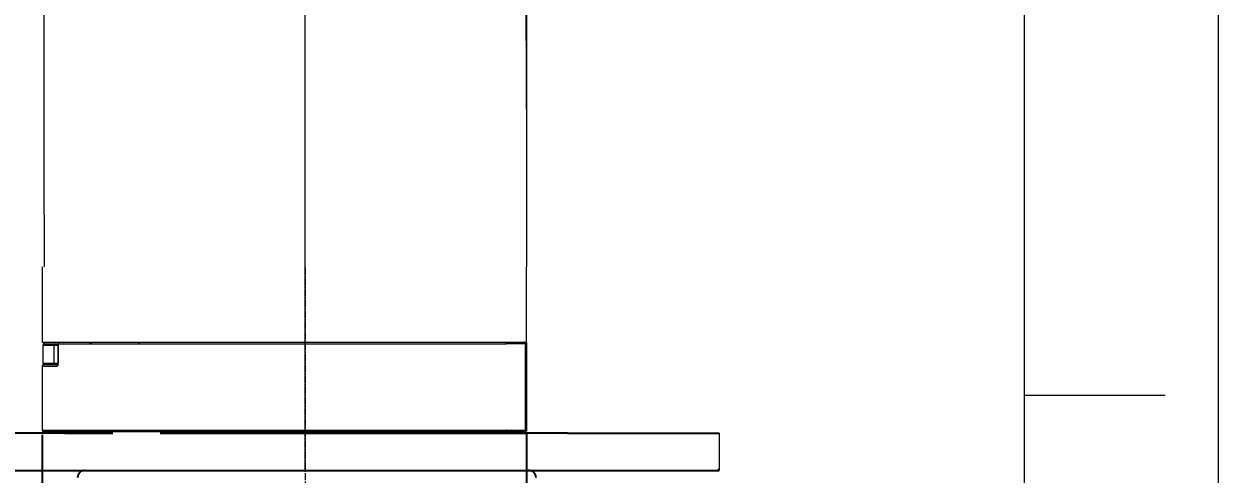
# Model space of a CAD drawing. Header units: inches. Extents: x 20229 to 21001, y -6726 to -5634.
# Drawn here: x 20841.2 to 21001.5, y -6320.1 to -6259.7 of the extents above; entities that cross this region are included whole.
import ezdxf

# ---------------------------------------------------------------- set-up
doc = ezdxf.new("R2010")
doc.units = ezdxf.units.IN
doc.header["$LTSCALE"] = 4.84
doc.header["$MEASUREMENT"] = 0
doc.header["$PDMODE"] = 3
doc.header["$PDSIZE"] = 0.3125
doc.linetypes.add('CENTER', pattern=[0.6, 0.375, -0.075, 0.075, -0.075])
doc.linetypes.add('CENTERX2', pattern=[20.32, 12.7, -2.54, 2.54, -2.54])
doc.layers.get('0').update_dxf_attribs({"linetype": 'CONTINUOUS', "lineweight": 13})
doc.layers.get('Defpoints').update_dxf_attribs({"color": 3, "linetype": 'CONTINUOUS'})
for name, color, linetype, lineweight in [('CENTER', 1, 'CENTERX2', 15), ('DIM', 3, 'CONTINUOUS', 9), ('중심선', 1, 'CENTER', 25)]:
    doc.layers.add(name, color=color, linetype=linetype, lineweight=lineweight)
doc.styles.get("Standard").update_dxf_attribs({"font": 'txt', "width": 0.8})
doc.dimstyles.new('ISO-25$0', dxfattribs={"dimtxt": 3, "dimasz": 3.5, "dimexe": 1.25, "dimexo": 0, "dimtad": 1, "dimdsep": 46, "dimtxsty": 'Standard', "dimblk1": 'CLOSEDBLANK', "dimcen": 1, "dimadec": 0, "dimazin": 0, "dimtfac": 1, "dimtmove": 1, "dimatfit": 3, "dimfxl": 1, "dimarcsym": 0})

# ---------------------------------------------------------------- blocks, each defined once
blk = doc.blocks.new('*D2')
at = {"layer": 'Defpoints', "color": 0, "transparency": 16777216}
for p in [(20908.68, -6314.09), (20843.68, -6314.19), (20908.68, -6347.5)]:
    blk.add_point(p, dxfattribs=at)
at = {"layer": 'DIM', "color": 0, "lineweight": -2, "transparency": 16777216}
for p, q in [((20843.68, -6314.82), (20843.68, -6348.75)), ((20908.68, -6314.72), (20908.68, -6348.75))]:
    blk.add_line(p, q, dxfattribs=at)
at = {"layer": 'DIM', "color": 0, "lineweight": -3, "transparency": 16777216}
for p, q in [((20851.68, -6347.5), (20900.68, -6347.5)), ((20908.68, -6347.5), (20957.32, -6347.5))]:
    blk.add_line(p, q, dxfattribs=at)
at = {"layer": 'DIM', "color": 0, "transparency": 16777216}
for points in [[(20851.68, -6346.16), (20851.68, -6348.83), (20843.68, -6347.5)], [(20900.68, -6346.16), (20900.68, -6348.83), (20908.68, -6347.5)]]:
    blk.add_solid(points, dxfattribs=at)
at = {"layer": 'DIM', "color": 0, "transparency": 16777216, "insert": (20947.65, -6339.5), "char_height": 10, "attachment_point": 5}
blk.add_mtext('65', dxfattribs=at)
blk = doc.blocks.new('*D3')
at = {"layer": 'Defpoints', "color": 0, "transparency": 16777216}
for p in [(20664.84, -6111.79), (20878.99, -6352.75), (20878.99, -6354.82)]:
    blk.add_point(p, dxfattribs=at)
at = {"layer": 'DIM', "color": 0, "lineweight": -2, "transparency": 16777216}
for p, q in [((20664.84, -6112.42), (20664.84, -6356.07)), ((20878.99, -6353.37), (20878.99, -6356.07))]:
    blk.add_line(p, q, dxfattribs=at)
at = {"layer": 'DIM', "color": 0, "lineweight": -3, "transparency": 16777216}
blk.add_line((20672.84, -6354.82), (20870.99, -6354.82), dxfattribs=at)
at = {"layer": 'DIM', "color": 0, "transparency": 16777216}
for points in [[(20672.84, -6353.49), (20672.84, -6356.15), (20664.84, -6354.82)], [(20870.99, -6353.49), (20870.99, -6356.15), (20878.99, -6354.82)]]:
    blk.add_solid(points, dxfattribs=at)
at = {"layer": 'DIM', "color": 0, "transparency": 16777216, "insert": (20773.2, -6345.99), "char_height": 10, "attachment_point": 5}
blk.add_mtext('214,1', dxfattribs=at)

msp = doc.modelspace()

# ---------------------------------------------------------------- linework, layer by layer
at = {"color": 7, "linetype": 'Continuous'}
for p, q in [((21001.48, -5633.52), (21001.48, -6725.51)), ((20975.48, -6699.51), (20975.48, -5659.51)), ((20975.48, -6309.51), (20994.38, -6309.51))]:
    msp.add_line(p, q, dxfattribs=at)
at = {"linetype": 'Continuous'}
for p, q in [((20843.68, -6292.28), (20843.68, -6294.39)), ((20908.68, -6299.59), (20908.68, -6292.28)), ((20843.68, -6294.39), (20843.68, -6302.39)), ((20908.68, -6302.39), (20908.68, -6299.59)), ((20843.68, -6302.39), (20845.11, -6302.39)), ((20843.78, -6302.79), (20843.78, -6305.19)), ((20845.23, -6302.79), (20845.23, -6305.19)), ((20845.76, -6302.79), (20845.76, -6305.19)), ((20845.81, -6302.79), (20845.76, -6302.79)), ((20845.83, -6302.59), (20845.81, -6302.59)), ((20845.81, -6302.59), (20845.81, -6305.25)), ((20845.83, -6305.19), (20845.83, -6302.59)), ((20846.01, -6302.39), (20846.02, -6302.39)), ((20850.11, -6302.59), (20850.11, -6302.39)), ((20850.19, -6302.59), (20850.19, -6302.59)), ((20850.19, -6302.59), (20856.59, -6302.59)), ((20850.34, -6302.39), (20856.71, -6302.39)), ((20908.55, -6302.59), (20905.97, -6302.59)), ((20905.97, -6302.59), (20905.97, -6302.59)), ((20908.55, -6305.39), (20908.55, -6302.59)), ((20908.55, -6302.59), (20908.55, -6302.59)), ((20908.55, -6305.39), (20908.55, -6302.59)), ((20908.68, -6302.59), (20908.68, -6305.39)), ((20843.68, -6305.59), (20843.68, -6314.19)), ((20845.76, -6305.19), (20845.81, -6305.19)), ((20908.55, -6314.19), (20908.55, -6305.39)), ((20908.55, -6314.19), (20908.55, -6305.39)), ((20908.68, -6305.39), (20908.68, -6314.19)), ((20905.97, -6314.19), (20905.97, -6314.19)), ((20908.55, -6314.19), (20908.55, -6314.19))]:
    msp.add_line(p, q, dxfattribs=at)
at = {"color": 1, "linetype": 'CENTER', "ltscale": 0.5}
msp.add_line((20878.99, -6292.39), (20878.99, -6413.1), dxfattribs=at)
at = {"ltscale": 0.5}
for p, q in [((20846.49, -6314.39), (20878.99, -6314.39)), ((20934.53, -6314.59), (20934.53, -6319.59))]:
    msp.add_line(p, q, dxfattribs=at)
at = {"color": 7, "lineweight": 35, "ltscale": 0.161472}
msp.add_line((20853.14, -6314.59), (20846.68, -6314.59), dxfattribs=at)
at = {"color": 7, "lineweight": 35}
msp.add_line((20908.59, -6314.59), (20859.5, -6314.59), dxfattribs=at)
at = {"linetype": 'Continuous'}
for centre, major_axis, ratio, start_param, end_param in [((20850.34, -6302.59), (0, 0.2), 0.755535, 0, 1.570796), ((20905.79, -6302.59), (0, -0.2), 0.901349, 1.570796, 3.141593), ((20908.35, -6302.59), (0, -0.2), 0.994757, 1.570796, 3.141593)]:
    msp.add_ellipse(centre, major_axis=major_axis, ratio=ratio, start_param=start_param, end_param=end_param, dxfattribs=at)
for points, degree in [([(20843.79, -6172.92), (20843.86, -6232.6), (20843.93, -6292.28)], 2), ([(20843.78, -6302.79), (20843.79, -6302.79), (20844.28, -6302.79), (20845.23, -6302.79)], 3), ([(20843.98, -6302.59), (20843.99, -6302.59), (20844.71, -6302.59), (20845.42, -6302.59)], 2), ([(20845.42, -6302.59), (20845.33, -6302.59), (20845.23, -6302.7), (20845.23, -6302.79)], 3), ([(20845.23, -6302.79), (20845.39, -6302.79), (20845.57, -6302.79), (20845.76, -6302.79)], 3), ([(20845.42, -6302.59), (20845.55, -6302.59), (20845.7, -6302.59)], 2), ([(20846.02, -6302.39), (20845.92, -6302.39), (20845.83, -6302.49), (20845.83, -6302.59)], 3), ([(20845.83, -6302.59), (20845.83, -6302.59), (20845.83, -6302.59), (20845.83, -6302.59)], 3), ([(20845.83, -6302.59), (20846.93, -6302.59), (20848.41, -6302.59), (20850.19, -6302.59)], 3), ([(20845.83, -6305.39), (20845.83, -6304.46), (20845.83, -6303.53), (20845.83, -6302.59)], 3), ([(20850.19, -6302.59), (20850.19, -6302.49), (20850.26, -6302.39), (20850.34, -6302.39)], 3), ([(20856.71, -6302.39), (20856.65, -6302.39), (20856.59, -6302.49), (20856.59, -6302.59)], 3), ([(20908.55, -6302.59), (20908.65, -6302.59), (20908.68, -6302.59), (20908.68, -6302.59)], 3), ([(20843.88, -6305.39), (20843.82, -6305.39), (20843.76, -6305.42), (20843.71, -6305.47), (20843.68, -6305.53), (20843.68, -6305.59)], 5), ([(20843.68, -6305.59), (20843.68, -6305.59), (20843.89, -6305.59), (20844.29, -6305.59), (20844.88, -6305.59), (20845.66, -6305.59)], 5), ([(20844.01, -6305.39), (20844.16, -6305.39), (20844.42, -6305.39), (20844.79, -6305.39), (20845.27, -6305.39), (20845.84, -6305.39)], 5), ([(20845.23, -6305.19), (20845.23, -6305.29), (20845.33, -6305.39), (20845.42, -6305.39)], 3), ([(20845.23, -6305.19), (20845.39, -6305.19), (20845.57, -6305.19), (20845.76, -6305.19)], 3), ([(20845.84, -6305.39), (20845.74, -6305.39), (20845.66, -6305.49), (20845.66, -6305.59)], 3), ([(20845.8, -6305.39), (20845.81, -6305.36), (20845.82, -6305.33), (20845.82, -6305.29), (20845.83, -6305.24), (20845.83, -6305.19)], 5), ([(20845.8, -6305.39), (20845.83, -6305.39)], 1), ([(20845.88, -6305.49), (20845.88, -6305.46), (20845.88, -6305.43), (20845.88, -6305.39)], 3), ([(20908.68, -6305.39), (20908.68, -6305.39), (20908.67, -6305.39), (20908.65, -6305.39), (20908.61, -6305.39), (20908.55, -6305.39)], 5), ([(20843.68, -6314.19), (20843.68, -6314.3), (20843.78, -6314.39), (20843.88, -6314.39)], 3), ([(20846.49, -6314.39), (20846.49, -6314.46), (20846.51, -6314.52), (20846.56, -6314.57), (20846.62, -6314.59), (20846.69, -6314.59)], 5), ([(20850.34, -6314.39), (20850.26, -6314.39), (20850.19, -6314.3), (20850.19, -6314.19)], 3), ([(20850.34, -6314.39), (20852.21, -6314.39), (20854.35, -6314.39), (20856.71, -6314.39)], 3), ([(20905.97, -6314.19), (20905.97, -6314.3), (20905.88, -6314.39), (20905.79, -6314.39)], 3), ([(20908.35, -6314.39), (20908.46, -6314.39), (20908.55, -6314.3), (20908.55, -6314.19)], 3), ([(20908.55, -6314.19), (20908.61, -6314.19), (20908.65, -6314.19), (20908.67, -6314.19), (20908.68, -6314.19), (20908.68, -6314.19)], 5)]:
    msp.add_open_spline(points, degree=degree, dxfattribs=at)
for points, degree, knots in [([(20908.68, -6271.09), (20908.68, -6270.78), (20908.68, -6269.29), (20908.67, -6266.35), (20908.65, -6262.09), (20908.62, -6257.16), (20908.57, -6251.59), (20908.52, -6245.36), (20908.46, -6238.48), (20908.4, -6230.94), (20908.34, -6222.74), (20908.29, -6213.89), (20908.24, -6204.39), (20908.21, -6195.61), (20908.2, -6189.99), (20908.19, -6187.76)], 3, [0, 0, 0, 0, 0.011598, 0.055854, 0.107602, 0.166941, 0.233937, 0.308635, 0.391072, 0.481272, 0.579255, 0.685037, 0.798631, 0.920047, 1, 1, 1, 1]), ([(20908.68, -6194.24), (20908.68, -6196.47), (20908.68, -6200.88), (20908.68, -6207.45), (20908.68, -6213.98), (20908.68, -6220.5), (20908.68, -6225.94), (20908.68, -6230.29), (20908.68, -6233.55), (20908.68, -6236.82), (20908.68, -6240.08), (20908.68, -6243.34), (20908.68, -6247.69), (20908.68, -6255.3), (20908.68, -6266.18), (20908.68, -6279.23), (20908.68, -6287.93), (20908.68, -6292.28)], 3, [0, 0, 0, 0, 0.068189, 0.134747, 0.201305, 0.267863, 0.334421, 0.3677, 0.400979, 0.434258, 0.467537, 0.500816, 0.534095, 0.600653, 0.733769, 0.866885, 1, 1, 1, 1]), ([(20843.98, -6302.59), (20843.97, -6302.59), (20843.96, -6302.59), (20843.93, -6302.6), (20843.92, -6302.6), (20843.9, -6302.61), (20843.88, -6302.62), (20843.86, -6302.63), (20843.85, -6302.64), (20843.83, -6302.66), (20843.82, -6302.67), (20843.81, -6302.69), (20843.8, -6302.71), (20843.79, -6302.73), (20843.79, -6302.74), (20843.78, -6302.77), (20843.78, -6302.78), (20843.78, -6302.79)], 3, [0, 0, 0, 0, 0.125, 0.125, 0.25, 0.25, 0.375, 0.375, 0.5, 0.5, 0.625, 0.625, 0.75, 0.75, 0.875, 0.875, 1, 1, 1, 1]), ([(20845.11, -6302.39), (20845.62, -6302.39), (20846.62, -6302.39), (20848.81, -6302.39), (20851.05, -6302.39), (20854.31, -6302.39), (20857.3, -6302.39), (20862.28, -6302.39), (20866.84, -6302.39), (20871.05, -6302.39), (20872.95, -6302.39), (20874.87, -6302.39), (20877.24, -6302.39), (20879.55, -6302.39), (20881.36, -6302.39), (20883.42, -6302.39), (20885.22, -6302.39), (20887.66, -6302.39), (20889.28, -6302.39), (20890.96, -6302.39), (20892.13, -6302.39), (20893.27, -6302.39), (20894.38, -6302.39), (20895.43, -6302.39), (20896.73, -6302.39), (20897.98, -6302.39), (20898.97, -6302.39), (20900.12, -6302.39), (20901.21, -6302.39), (20902.68, -6302.39), (20903.59, -6302.39), (20904.37, -6302.39), (20904.9, -6302.39), (20905.42, -6302.39), (20905.94, -6302.39), (20906.53, -6302.39), (20907.05, -6302.39), (20907.49, -6302.39), (20907.95, -6302.39), (20908.25, -6302.39), (20908.44, -6302.39), (20908.53, -6302.39), (20908.61, -6302.39), (20908.65, -6302.39), (20908.67, -6302.39), (20908.68, -6302.39), (20908.68, -6302.39), (20908.68, -6302.39)], 3, [0, 0, 0, 0, 0.049781, 0.077122, 0.132804, 0.161469, 0.220272, 0.250617, 0.344919, 0.377307, 0.393738, 0.41017, 0.443257, 0.476498, 0.493313, 0.510107, 0.554424, 0.563692, 0.607353, 0.619484, 0.631625, 0.65497, 0.666006, 0.677042, 0.698379, 0.719958, 0.730455, 0.740958, 0.771046, 0.78073, 0.812755, 0.819519, 0.826283, 0.844427, 0.853434, 0.862441, 0.889303, 0.898286, 0.90727, 0.941854, 0.945186, 0.951849, 0.965306, 0.978762, 0.984073, 0.989378, 1, 1, 1, 1]), ([(20845.83, -6302.63), (20845.82, -6302.64), (20845.82, -6302.64), (20845.79, -6302.67), (20845.78, -6302.69), (20845.76, -6302.74), (20845.76, -6302.77), (20845.76, -6302.79)], 3, [0, 0, 0, 0, 0.164033, 0.164033, 0.582016, 0.582016, 1, 1, 1, 1]), ([(20846.01, -6302.39), (20845.99, -6302.39), (20845.96, -6302.4), (20845.92, -6302.42), (20845.9, -6302.43), (20845.86, -6302.47), (20845.85, -6302.49), (20845.83, -6302.54), (20845.83, -6302.57), (20845.83, -6302.59)], 3, [0, 0, 0, 0, 0.25, 0.25, 0.5, 0.5, 0.75, 0.75, 1, 1, 1, 1]), ([(20846.02, -6302.39), (20846.82, -6302.39), (20847.92, -6302.39), (20849, -6302.39), (20850.34, -6302.39)], 2, [0, 0, 0, 0.5, 0.5, 1, 1, 1]), ([(20856.59, -6302.59), (20860.48, -6302.59), (20864.9, -6302.59), (20874.07, -6302.59), (20878.84, -6302.59), (20888.06, -6302.59), (20892.49, -6302.59), (20898.42, -6302.59), (20900.3, -6302.59), (20903.56, -6302.59), (20904.91, -6302.59), (20905.97, -6302.59)], 3, [0, 0, 0, 0, 0.249335, 0.249335, 0.499556, 0.499556, 0.749778, 0.749778, 0.874889, 0.874889, 1, 1, 1, 1]), ([(20856.71, -6302.39), (20862.47, -6302.39), (20869.55, -6302.39), (20876.48, -6302.39), (20883.44, -6302.39), (20890.52, -6302.39), (20896.34, -6302.39), (20902.72, -6302.39), (20905.79, -6302.39)], 2, [0, 0, 0, 0.25, 0.25, 0.5, 0.5, 0.75, 0.75, 1, 1, 1]), ([(20905.79, -6302.39), (20905.79, -6302.39), (20905.8, -6302.39), (20905.8, -6302.39), (20905.81, -6302.39), (20905.81, -6302.39), (20905.82, -6302.4), (20905.82, -6302.4), (20905.83, -6302.4), (20905.83, -6302.4), (20905.84, -6302.4), (20905.84, -6302.4), (20905.85, -6302.4), (20905.85, -6302.41), (20905.86, -6302.41), (20905.86, -6302.41), (20905.87, -6302.41), (20905.87, -6302.42), (20905.88, -6302.42), (20905.88, -6302.42), (20905.88, -6302.42), (20905.89, -6302.43), (20905.89, -6302.43), (20905.9, -6302.43), (20905.9, -6302.44), (20905.9, -6302.44), (20905.91, -6302.44), (20905.91, -6302.44), (20905.91, -6302.45), (20905.91, -6302.45), (20905.92, -6302.45), (20905.92, -6302.46), (20905.92, -6302.46), (20905.93, -6302.46), (20905.93, -6302.47), (20905.93, -6302.47), (20905.93, -6302.47), (20905.93, -6302.48), (20905.94, -6302.48), (20905.94, -6302.48), (20905.94, -6302.49), (20905.94, -6302.49), (20905.94, -6302.49), (20905.94, -6302.5), (20905.95, -6302.5), (20905.95, -6302.5), (20905.95, -6302.51), (20905.95, -6302.51), (20905.95, -6302.51), (20905.95, -6302.51), (20905.95, -6302.52), (20905.95, -6302.52), (20905.96, -6302.52), (20905.96, -6302.53), (20905.96, -6302.53), (20905.96, -6302.53), (20905.96, -6302.53), (20905.96, -6302.54), (20905.96, -6302.54), (20905.96, -6302.54), (20905.96, -6302.54), (20905.96, -6302.55), (20905.96, -6302.55), (20905.96, -6302.55), (20905.96, -6302.55), (20905.96, -6302.55), (20905.96, -6302.56), (20905.96, -6302.56), (20905.97, -6302.56), (20905.97, -6302.56), (20905.97, -6302.56), (20905.97, -6302.56), (20905.97, -6302.57), (20905.97, -6302.57), (20905.97, -6302.57), (20905.97, -6302.57), (20905.97, -6302.57), (20905.97, -6302.57), (20905.97, -6302.57), (20905.97, -6302.57), (20905.97, -6302.57), (20905.97, -6302.58), (20905.97, -6302.58), (20905.97, -6302.58), (20905.97, -6302.58), (20905.97, -6302.58), (20905.97, -6302.58), (20905.97, -6302.58), (20905.97, -6302.58), (20905.97, -6302.59), (20905.97, -6302.59), (20905.97, -6302.59)], 3, [0, 0, 0, 0, 0.020986, 0.041741, 0.062264, 0.082555, 0.102615, 0.122443, 0.14204, 0.161405, 0.180539, 0.199441, 0.218113, 0.236553, 0.254762, 0.272739, 0.290485, 0.308001, 0.325285, 0.342337, 0.359159, 0.375749, 0.392107, 0.408235, 0.424131, 0.439795, 0.455228, 0.470429, 0.485399, 0.500137, 0.514642, 0.528916, 0.542958, 0.556768, 0.570346, 0.583691, 0.596804, 0.609685, 0.622333, 0.634748, 0.646931, 0.658881, 0.670598, 0.682082, 0.693333, 0.704351, 0.715136, 0.725687, 0.736005, 0.74609, 0.755941, 0.765559, 0.774944, 0.784094, 0.793012, 0.801695, 0.810145, 0.818361, 0.826344, 0.834093, 0.841608, 0.848889, 0.855937, 0.862751, 0.869331, 0.875678, 0.881791, 0.88767, 0.893316, 0.898728, 0.903906, 0.908851, 0.913563, 0.918041, 0.922286, 0.926298, 0.930076, 0.933622, 0.936935, 0.940014, 0.942862, 0.945476, 0.947859, 0.950009, 0.951929, 0.953617, 0.955075, 0.964772, 0.972858, 0.987462, 1, 1, 1, 1]), ([(20908.55, -6302.59), (20908.55, -6302.56), (20908.55, -6302.54), (20908.53, -6302.49), (20908.51, -6302.47), (20908.47, -6302.43), (20908.45, -6302.42), (20908.4, -6302.4), (20908.38, -6302.39), (20908.35, -6302.39)], 3, [0, 0, 0, 0, 0.25, 0.25, 0.5, 0.5, 0.75, 0.75, 1, 1, 1, 1]), ([(20908.48, -6302.39), (20908.51, -6302.39), (20908.54, -6302.4), (20908.58, -6302.42), (20908.61, -6302.43), (20908.64, -6302.47), (20908.66, -6302.49), (20908.68, -6302.54), (20908.68, -6302.57), (20908.68, -6302.59)], 3, [0, 0, 0, 0, 0.25, 0.25, 0.5, 0.5, 0.75, 0.75, 1, 1, 1, 1]), ([(20843.78, -6305.19), (20843.78, -6305.19), (20843.82, -6305.19), (20843.94, -6305.19), (20844.03, -6305.19), (20844.27, -6305.19), (20844.42, -6305.19), (20844.78, -6305.19), (20844.99, -6305.19), (20845.23, -6305.19)], 3, [0, 0, 0, 0, 0.25, 0.25, 0.5, 0.5, 0.75, 0.75, 1, 1, 1, 1]), ([(20845.42, -6305.39), (20844.71, -6305.39), (20844.2, -6305.39), (20844.11, -6305.39)], 2, [0, 0, 0, 0.706308, 1, 1, 1]), ([(20845.66, -6305.59), (20845.66, -6305.59), (20845.66, -6305.59), (20845.66, -6305.59), (20845.66, -6305.59), (20845.67, -6305.59), (20845.67, -6305.59), (20845.68, -6305.59), (20845.68, -6305.58), (20845.69, -6305.58), (20845.69, -6305.58), (20845.69, -6305.58), (20845.69, -6305.58), (20845.7, -6305.58), (20845.7, -6305.58), (20845.7, -6305.57), (20845.7, -6305.57), (20845.7, -6305.57), (20845.7, -6305.57), (20845.7, -6305.57), (20845.71, -6305.57), (20845.71, -6305.57), (20845.71, -6305.57), (20845.71, -6305.57), (20845.71, -6305.57), (20845.71, -6305.57), (20845.71, -6305.56), (20845.72, -6305.56), (20845.72, -6305.56), (20845.72, -6305.56), (20845.72, -6305.56), (20845.72, -6305.56), (20845.72, -6305.56), (20845.72, -6305.56), (20845.72, -6305.56), (20845.73, -6305.55), (20845.73, -6305.55), (20845.73, -6305.55), (20845.73, -6305.55), (20845.73, -6305.55), (20845.73, -6305.55), (20845.73, -6305.55), (20845.73, -6305.55), (20845.74, -6305.54), (20845.74, -6305.54), (20845.74, -6305.53), (20845.75, -6305.53), (20845.75, -6305.52), (20845.76, -6305.51), (20845.76, -6305.49), (20845.77, -6305.48), (20845.78, -6305.46), (20845.79, -6305.44), (20845.79, -6305.42), (20845.8, -6305.41), (20845.8, -6305.41), (20845.8, -6305.4), (20845.8, -6305.39), (20845.8, -6305.39)], 3, [0, 0, 0, 0, 0.008554, 0.02127, 0.03816, 0.059232, 0.084489, 0.130337, 0.17165, 0.208449, 0.216553, 0.224663, 0.232779, 0.2409, 0.249027, 0.257162, 0.265304, 0.273455, 0.281614, 0.289782, 0.297961, 0.30615, 0.31435, 0.322562, 0.330787, 0.339025, 0.347277, 0.355543, 0.363826, 0.372125, 0.380441, 0.388775, 0.397128, 0.405501, 0.413895, 0.422311, 0.430749, 0.439211, 0.447697, 0.456209, 0.458113, 0.46368, 0.472927, 0.485885, 0.502601, 0.523139, 0.547592, 0.576081, 0.627611, 0.677791, 0.726701, 0.7949, 0.877974, 0.912323, 0.942036, 0.966754, 0.986159, 1, 1, 1, 1]), ([(20845.76, -6305.19), (20845.76, -6305.22), (20845.76, -6305.24), (20845.78, -6305.29), (20845.79, -6305.32), (20845.81, -6305.33)], 3, [0, 0, 0, 0, 0.5, 0.5, 1, 1, 1, 1]), ([(20845.8, -6305.35), (20845.79, -6305.36), (20845.79, -6305.37), (20845.8, -6305.37), (20845.8, -6305.37)], 3, [0, 0, 0, 0, 0.942082, 1, 1, 1, 1]), ([(20843.68, -6314.19), (20843.68, -6314.19), (20843.99, -6314.19), (20844.6, -6314.19), (20845.95, -6314.19), (20847.87, -6314.19), (20848.59, -6314.19), (20849.36, -6314.19), (20850.19, -6314.19)], 5, [0, 0, 0, 0, 0, 0, 0.659297, 0.659297, 0.659297, 1, 1, 1, 1, 1, 1]), ([(20843.88, -6314.39), (20843.88, -6314.39), (20843.88, -6314.39), (20843.88, -6314.39), (20843.89, -6314.39), (20843.9, -6314.39), (20843.92, -6314.39), (20843.95, -6314.39), (20843.98, -6314.39), (20844.01, -6314.39), (20844.05, -6314.39), (20844.09, -6314.39), (20844.14, -6314.39), (20844.18, -6314.39), (20844.23, -6314.39), (20844.28, -6314.39), (20844.32, -6314.39), (20844.36, -6314.39), (20844.38, -6314.39), (20844.41, -6314.39), (20844.45, -6314.39), (20844.48, -6314.39), (20844.52, -6314.39), (20844.56, -6314.39), (20844.61, -6314.39), (20844.65, -6314.39), (20844.71, -6314.39), (20844.85, -6314.39), (20845.07, -6314.39), (20845.35, -6314.39), (20845.61, -6314.39), (20845.86, -6314.39), (20846.17, -6314.39), (20846.5, -6314.39), (20846.85, -6314.39), (20847.23, -6314.39), (20847.52, -6314.39), (20847.78, -6314.39), (20848.03, -6314.39), (20848.41, -6314.39), (20848.77, -6314.39), (20849.06, -6314.39), (20849.21, -6314.39), (20849.36, -6314.39), (20849.51, -6314.39), (20849.64, -6314.39), (20849.78, -6314.39), (20849.9, -6314.39), (20850.02, -6314.39), (20850.13, -6314.39), (20850.24, -6314.39), (20850.31, -6314.39), (20850.34, -6314.39)], 3, [0, 0, 0, 0, 0.00561, 0.018141, 0.030915, 0.043655, 0.076527, 0.100157, 0.116769, 0.132451, 0.157518, 0.17705, 0.19296, 0.207709, 0.224678, 0.243269, 0.254243, 0.261503, 0.269191, 0.277306, 0.28585, 0.294821, 0.30422, 0.314047, 0.324301, 0.334983, 0.346092, 0.357629, 0.424763, 0.471799, 0.49875, 0.540542, 0.582323, 0.624098, 0.665871, 0.707642, 0.749412, 0.761697, 0.786705, 0.824436, 0.874887, 0.889379, 0.903248, 0.916492, 0.929113, 0.94111, 0.952484, 0.963234, 0.973361, 0.982864, 0.991744, 1, 1, 1, 1]), ([(20846.49, -6314.39), (20846.49, -6314.39), (20846.79, -6314.39), (20847.4, -6314.39), (20848.75, -6314.39), (20850.67, -6314.39), (20851.39, -6314.39), (20852.16, -6314.39), (20852.99, -6314.39)], 5, [0, 0, 0, 0, 0, 0, 0.659297, 0.659297, 0.659297, 1, 1, 1, 1, 1, 1]), ([(20846.69, -6314.59), (20846.69, -6314.59), (20846.91, -6314.59), (20847.34, -6314.59), (20848.48, -6314.59), (20850.2, -6314.59), (20851.06, -6314.59), (20852.02, -6314.59), (20853.08, -6314.59), (20853.1, -6314.59), (20853.12, -6314.59), (20853.14, -6314.59)], 5, [0, 0, 0, 0, 0, 0, 0.560516, 0.560516, 0.560516, 0.991131, 0.991131, 0.991131, 1, 1, 1, 1, 1, 1]), ([(20850.19, -6314.19), (20851.13, -6314.19), (20852.14, -6314.19), (20854.28, -6314.19), (20855.41, -6314.19), (20856.59, -6314.19)], 3, [0, 0, 0, 0, 0.5, 0.5, 1, 1, 1, 1]), ([(20850.34, -6314.39), (20850.32, -6314.39), (20850.3, -6314.39), (20850.27, -6314.37), (20850.25, -6314.35), (20850.22, -6314.32), (20850.21, -6314.29), (20850.19, -6314.24), (20850.19, -6314.22), (20850.19, -6314.19)], 3, [0, 0, 0, 0, 0.25, 0.25, 0.5, 0.5, 0.75, 0.75, 1, 1, 1, 1]), ([(20856.59, -6314.19), (20859.35, -6314.19), (20862.34, -6314.19), (20865.49, -6314.19), (20872.23, -6314.19), (20879.17, -6314.19), (20882.77, -6314.19), (20887.8, -6314.19), (20892.5, -6314.19), (20893.89, -6314.19), (20896.76, -6314.19), (20899.46, -6314.19), (20900.86, -6314.19), (20902.82, -6314.19), (20904.45, -6314.19), (20905, -6314.19), (20905.51, -6314.19), (20905.97, -6314.19)], 5, [0, 0, 0, 0, 0, 0, 0.295168, 0.295168, 0.295168, 0.614484, 0.614484, 0.614484, 0.75194, 0.75194, 0.75194, 0.909606, 0.909606, 0.909606, 1, 1, 1, 1, 1, 1]), ([(20856.71, -6314.39), (20856.73, -6314.39), (20856.78, -6314.39), (20856.85, -6314.39), (20856.93, -6314.39), (20857, -6314.39), (20857.07, -6314.39), (20857.14, -6314.39), (20857.21, -6314.39), (20857.29, -6314.39), (20857.36, -6314.39), (20857.43, -6314.39), (20857.5, -6314.39), (20857.57, -6314.39), (20857.64, -6314.39), (20857.71, -6314.39), (20857.78, -6314.39), (20857.85, -6314.39), (20857.92, -6314.39), (20857.99, -6314.39), (20858.05, -6314.39), (20858.12, -6314.39), (20858.19, -6314.39), (20858.26, -6314.39), (20858.32, -6314.39), (20858.39, -6314.39), (20858.46, -6314.39), (20858.52, -6314.39), (20858.59, -6314.39), (20858.65, -6314.39), (20858.72, -6314.39), (20858.78, -6314.39), (20858.85, -6314.39), (20858.91, -6314.39), (20858.97, -6314.39), (20859.04, -6314.39), (20859.1, -6314.39), (20859.16, -6314.39), (20859.23, -6314.39), (20859.29, -6314.39), (20859.35, -6314.39), (20859.41, -6314.39), (20859.47, -6314.39), (20859.53, -6314.39), (20859.59, -6314.39), (20859.65, -6314.39), (20859.71, -6314.39), (20859.77, -6314.39), (20859.83, -6314.39), (20859.88, -6314.39), (20859.94, -6314.39), (20860, -6314.39), (20860.06, -6314.39), (20860.11, -6314.39), (20860.17, -6314.39), (20860.23, -6314.39), (20860.28, -6314.39), (20860.34, -6314.39), (20860.39, -6314.39), (20860.45, -6314.39), (20860.5, -6314.39), (20860.55, -6314.39), (20860.61, -6314.39), (20860.66, -6314.39), (20860.71, -6314.39), (20860.76, -6314.39), (20860.81, -6314.39), (20860.87, -6314.39), (20860.92, -6314.39), (20860.97, -6314.39), (20861.02, -6314.39), (20861.07, -6314.39), (20861.11, -6314.39), (20861.16, -6314.39), (20861.21, -6314.39), (20861.26, -6314.39), (20861.31, -6314.39), (20861.35, -6314.39), (20861.4, -6314.39), (20861.45, -6314.39), (20861.49, -6314.39), (20861.54, -6314.39), (20861.58, -6314.39), (20861.63, -6314.39), (20861.67, -6314.39), (20861.72, -6314.39), (20861.76, -6314.39), (20861.8, -6314.39), (20861.85, -6314.39), (20861.89, -6314.39), (20861.93, -6314.39), (20861.97, -6314.39), (20862.01, -6314.39), (20862.05, -6314.39), (20862.09, -6314.39), (20862.13, -6314.39), (20862.17, -6314.39), (20862.21, -6314.39), (20862.25, -6314.39), (20862.28, -6314.39), (20862.32, -6314.39), (20862.36, -6314.39), (20862.4, -6314.39), (20862.43, -6314.39), (20862.47, -6314.39), (20862.5, -6314.39), (20862.54, -6314.39), (20862.57, -6314.39), (20862.61, -6314.39), (20862.64, -6314.39), (20862.67, -6314.39), (20862.71, -6314.39), (20862.74, -6314.39), (20862.77, -6314.39), (20862.8, -6314.39), (20862.83, -6314.39), (20862.86, -6314.39), (20862.89, -6314.39), (20862.92, -6314.39), (20862.95, -6314.39), (20862.98, -6314.39), (20863.01, -6314.39), (20863.03, -6314.39), (20863.06, -6314.39), (20863.09, -6314.39), (20863.12, -6314.39), (20863.14, -6314.39), (20863.17, -6314.39), (20863.19, -6314.39), (20863.22, -6314.39), (20863.24, -6314.39), (20863.26, -6314.39), (20863.29, -6314.39), (20863.31, -6314.39), (20863.33, -6314.39), (20863.36, -6314.39), (20863.38, -6314.39), (20863.4, -6314.39), (20863.42, -6314.39), (20863.44, -6314.39), (20863.46, -6314.39), (20863.48, -6314.39), (20863.5, -6314.39), (20863.51, -6314.39), (20863.53, -6314.39), (20863.55, -6314.39), (20863.57, -6314.39), (20863.58, -6314.39), (20863.6, -6314.39), (20863.62, -6314.39), (20863.63, -6314.39), (20863.65, -6314.39), (20863.66, -6314.39), (20863.67, -6314.39), (20863.69, -6314.39), (20863.7, -6314.39), (20863.71, -6314.39), (20863.72, -6314.39), (20863.74, -6314.39), (20863.75, -6314.39), (20863.76, -6314.39), (20863.77, -6314.39), (20863.86, -6314.39), (20864.05, -6314.39), (20864.34, -6314.39), (20864.68, -6314.39), (20865.17, -6314.39), (20865.75, -6314.39), (20866.38, -6314.39), (20866.9, -6314.39), (20867.29, -6314.39), (20867.57, -6314.39), (20867.87, -6314.39), (20868.22, -6314.39), (20868.65, -6314.39), (20869.12, -6314.39), (20869.63, -6314.39), (20870.15, -6314.39), (20870.63, -6314.39), (20871.08, -6314.39), (20871.6, -6314.39), (20872.12, -6314.39), (20872.58, -6314.39), (20872.91, -6314.39), (20873.21, -6314.39), (20873.5, -6314.39), (20873.78, -6314.39), (20874.04, -6314.39), (20874.33, -6314.39), (20874.62, -6314.39), (20874.91, -6314.39), (20875.2, -6314.39), (20875.49, -6314.39), (20875.89, -6314.39), (20876.59, -6314.39), (20877.48, -6314.39), (20878.42, -6314.39), (20879.11, -6314.39), (20879.66, -6314.39), (20880.12, -6314.39), (20880.55, -6314.39), (20880.96, -6314.39), (20881.35, -6314.39), (20881.76, -6314.39), (20882.22, -6314.39), (20882.69, -6314.39), (20883.1, -6314.39), (20883.39, -6314.39), (20883.57, -6314.39), (20883.71, -6314.39), (20883.84, -6314.39), (20883.98, -6314.39), (20884.11, -6314.39), (20884.25, -6314.39), (20884.39, -6314.39), (20884.52, -6314.39), (20884.65, -6314.39), (20884.79, -6314.39), (20884.92, -6314.39), (20885.06, -6314.39), (20885.19, -6314.39), (20885.33, -6314.39), (20885.46, -6314.39), (20885.59, -6314.39), (20885.73, -6314.39), (20885.86, -6314.39), (20885.99, -6314.39), (20886.13, -6314.39), (20886.26, -6314.39), (20886.39, -6314.39), (20886.52, -6314.39), (20886.66, -6314.39), (20886.79, -6314.39), (20886.92, -6314.39), (20887.05, -6314.39), (20887.18, -6314.39), (20887.59, -6314.39), (20888.27, -6314.39), (20889.24, -6314.39), (20890.09, -6314.39), (20890.69, -6314.39), (20891.02, -6314.39), (20891.32, -6314.39), (20891.82, -6314.39), (20892.63, -6314.39), (20893.75, -6314.39), (20894.7, -6314.39), (20895.44, -6314.39), (20895.92, -6314.39), (20896.51, -6314.39), (20897.21, -6314.39), (20898.01, -6314.39), (20898.8, -6314.39), (20899.48, -6314.39), (20899.97, -6314.39), (20900.29, -6314.39), (20900.52, -6314.39), (20900.77, -6314.39), (20901.09, -6314.39), (20901.49, -6314.39), (20901.96, -6314.39), (20902.33, -6314.39), (20902.59, -6314.39), (20902.71, -6314.39), (20902.83, -6314.39), (20902.94, -6314.39), (20903.06, -6314.39), (20903.17, -6314.39), (20903.29, -6314.39), (20903.4, -6314.39), (20903.51, -6314.39), (20903.61, -6314.39), (20903.72, -6314.39), (20903.82, -6314.39), (20903.92, -6314.39), (20904.03, -6314.39), (20904.12, -6314.39), (20904.22, -6314.39), (20904.32, -6314.39), (20904.41, -6314.39), (20904.5, -6314.39), (20904.6, -6314.39), (20904.69, -6314.39), (20904.77, -6314.39), (20904.86, -6314.39), (20904.95, -6314.39), (20905.03, -6314.39), (20905.11, -6314.39), (20905.19, -6314.39), (20905.27, -6314.39), (20905.35, -6314.39), (20905.43, -6314.39), (20905.5, -6314.39), (20905.58, -6314.39), (20905.65, -6314.39), (20905.72, -6314.39), (20905.77, -6314.39), (20905.79, -6314.39)], 3, [0, 0, 0, 0, 0.001583, 0.003157, 0.004722, 0.006278, 0.007825, 0.009364, 0.010894, 0.012415, 0.013927, 0.015431, 0.016926, 0.018412, 0.019889, 0.021357, 0.022817, 0.024268, 0.02571, 0.027143, 0.028567, 0.029983, 0.03139, 0.032789, 0.034178, 0.035559, 0.036931, 0.038294, 0.039648, 0.040994, 0.042331, 0.043659, 0.044979, 0.04629, 0.047592, 0.048885, 0.050169, 0.051445, 0.052712, 0.053971, 0.05522, 0.056461, 0.057693, 0.058916, 0.060131, 0.061337, 0.062534, 0.063722, 0.064902, 0.066073, 0.067235, 0.068389, 0.069534, 0.07067, 0.071797, 0.072915, 0.074025, 0.075126, 0.076219, 0.077303, 0.078377, 0.079444, 0.080501, 0.08155, 0.08259, 0.083621, 0.084644, 0.085658, 0.086663, 0.087659, 0.088647, 0.089626, 0.090596, 0.091558, 0.092511, 0.093455, 0.09439, 0.095317, 0.096235, 0.097144, 0.098044, 0.098936, 0.099819, 0.100693, 0.101559, 0.102416, 0.103264, 0.104103, 0.104934, 0.105756, 0.106569, 0.107374, 0.10817, 0.108957, 0.109735, 0.110505, 0.111266, 0.112018, 0.112761, 0.113496, 0.114222, 0.11494, 0.115648, 0.116348, 0.117039, 0.117722, 0.118395, 0.11906, 0.119717, 0.120364, 0.121003, 0.121633, 0.122255, 0.122867, 0.123471, 0.124067, 0.124653, 0.125231, 0.1258, 0.12636, 0.126912, 0.127455, 0.127989, 0.128515, 0.129032, 0.12954, 0.130039, 0.13053, 0.131012, 0.131485, 0.131949, 0.132405, 0.132852, 0.13329, 0.13372, 0.134141, 0.134553, 0.134956, 0.135351, 0.135737, 0.136114, 0.136483, 0.136843, 0.137194, 0.137536, 0.13787, 0.138195, 0.138511, 0.138819, 0.139117, 0.139407, 0.139689, 0.139961, 0.140225, 0.140481, 0.140727, 0.140965, 0.141194, 0.141414, 0.141626, 0.141829, 0.142023, 0.142208, 0.147099, 0.152734, 0.159112, 0.166233, 0.180248, 0.192004, 0.201503, 0.208745, 0.21373, 0.217107, 0.225207, 0.233034, 0.240849, 0.250824, 0.260791, 0.269038, 0.277114, 0.285017, 0.297147, 0.305199, 0.309614, 0.315303, 0.321166, 0.325084, 0.330262, 0.33544, 0.340617, 0.345793, 0.350968, 0.356143, 0.361317, 0.372141, 0.393741, 0.409243, 0.422339, 0.430636, 0.438893, 0.447111, 0.453769, 0.460758, 0.468078, 0.476203, 0.485243, 0.493803, 0.498587, 0.501057, 0.503527, 0.505995, 0.508462, 0.510928, 0.513393, 0.515857, 0.51832, 0.520781, 0.523242, 0.525702, 0.52816, 0.530618, 0.533074, 0.53553, 0.537984, 0.540437, 0.54289, 0.545341, 0.547791, 0.550241, 0.552689, 0.555136, 0.557582, 0.560028, 0.562472, 0.564915, 0.567357, 0.569799, 0.587583, 0.605382, 0.624751, 0.636422, 0.64039, 0.643901, 0.653671, 0.669709, 0.692031, 0.720673, 0.728164, 0.738179, 0.75073, 0.765861, 0.783603, 0.803607, 0.81939, 0.830923, 0.838205, 0.842146, 0.848162, 0.856246, 0.866389, 0.878577, 0.892792, 0.896174, 0.899536, 0.902878, 0.906201, 0.909505, 0.912789, 0.916054, 0.9193, 0.922527, 0.925735, 0.928924, 0.932095, 0.935247, 0.93838, 0.941495, 0.944591, 0.947669, 0.950729, 0.953771, 0.956794, 0.959799, 0.962786, 0.965756, 0.968707, 0.97164, 0.974556, 0.977453, 0.980333, 0.983196, 0.98604, 0.988867, 0.991677, 0.994469, 0.997243, 1, 1, 1, 1]), ([(20859.51, -6314.59), (20862.2, -6314.59), (20865.12, -6314.59), (20868.19, -6314.59), (20874.92, -6314.59), (20881.86, -6314.59), (20885.53, -6314.59), (20890.18, -6314.59), (20894.56, -6314.59), (20895.55, -6314.59), (20897, -6314.59), (20898.41, -6314.59), (20898.87, -6314.59), (20900.61, -6314.59), (20902.27, -6314.59), (20903.46, -6314.59), (20904.71, -6314.59), (20905.82, -6314.59), (20905.97, -6314.59), (20906.25, -6314.59), (20906.52, -6314.59), (20906.66, -6314.59), (20907.17, -6314.59), (20907.64, -6314.59), (20907.98, -6314.59), (20908.3, -6314.59), (20908.59, -6314.59), (20908.59, -6314.59), (20908.59, -6314.59), (20908.59, -6314.59)], 5, [0, 0, 0, 0, 0, 0, 0.290029, 0.290029, 0.290029, 0.616938, 0.616938, 0.616938, 0.715196, 0.715196, 0.715196, 0.763422, 0.763422, 0.763422, 0.900148, 0.900148, 0.900148, 0.920633, 0.920633, 0.920633, 0.941118, 0.941118, 0.941118, 0.999971, 0.999971, 0.999971, 1, 1, 1, 1, 1, 1]), ([(20905.97, -6314.19), (20905.97, -6314.19), (20905.97, -6314.2), (20905.97, -6314.21), (20905.96, -6314.21), (20905.96, -6314.22), (20905.96, -6314.22), (20905.96, -6314.23), (20905.96, -6314.24), (20905.95, -6314.24), (20905.95, -6314.25), (20905.95, -6314.25), (20905.95, -6314.26), (20905.94, -6314.26), (20905.94, -6314.28), (20905.92, -6314.3), (20905.9, -6314.33), (20905.87, -6314.36), (20905.85, -6314.37), (20905.83, -6314.38), (20905.82, -6314.39), (20905.81, -6314.39), (20905.81, -6314.39), (20905.8, -6314.39), (20905.8, -6314.39), (20905.8, -6314.39), (20905.79, -6314.39), (20905.79, -6314.39), (20905.79, -6314.39), (20905.79, -6314.39), (20905.79, -6314.39), (20905.79, -6314.39), (20905.79, -6314.39), (20905.79, -6314.39)], 3, [0, 0, 0, 0, 0.022706, 0.044827, 0.066364, 0.087313, 0.107677, 0.127456, 0.14665, 0.165263, 0.183295, 0.20075, 0.217632, 0.233944, 0.24969, 0.376973, 0.499115, 0.622169, 0.748804, 0.811043, 0.87412, 0.892794, 0.909941, 0.925563, 0.93966, 0.952236, 0.9633, 0.972864, 0.980949, 0.987592, 0.992861, 0.996893, 1, 1, 1, 1]), ([(20905.79, -6314.39), (20905.8, -6314.39), (20905.83, -6314.39), (20905.86, -6314.39), (20905.9, -6314.39), (20905.93, -6314.39), (20905.97, -6314.39), (20906, -6314.39), (20906.03, -6314.39), (20906.07, -6314.39), (20906.1, -6314.39), (20906.13, -6314.39), (20906.17, -6314.39), (20906.2, -6314.39), (20906.23, -6314.39), (20906.27, -6314.39), (20906.3, -6314.39), (20906.33, -6314.39), (20906.36, -6314.39), (20906.39, -6314.39), (20906.43, -6314.39), (20906.46, -6314.39), (20906.49, -6314.39), (20906.52, -6314.39), (20906.55, -6314.39), (20906.58, -6314.39), (20906.61, -6314.39), (20906.64, -6314.39), (20906.67, -6314.39), (20906.7, -6314.39), (20906.73, -6314.39), (20906.75, -6314.39), (20906.78, -6314.39), (20906.81, -6314.39), (20906.84, -6314.39), (20906.87, -6314.39), (20906.89, -6314.39), (20906.92, -6314.39), (20906.95, -6314.39), (20906.98, -6314.39), (20907, -6314.39), (20907.03, -6314.39), (20907.06, -6314.39), (20907.08, -6314.39), (20907.11, -6314.39), (20907.13, -6314.39), (20907.16, -6314.39), (20907.18, -6314.39), (20907.21, -6314.39), (20907.23, -6314.39), (20907.26, -6314.39), (20907.28, -6314.39), (20907.3, -6314.39), (20907.33, -6314.39), (20907.35, -6314.39), (20907.37, -6314.39), (20907.4, -6314.39), (20907.42, -6314.39), (20907.44, -6314.39), (20907.49, -6314.39), (20907.56, -6314.39), (20907.69, -6314.39), (20907.85, -6314.39), (20907.97, -6314.39), (20908.05, -6314.39), (20908.1, -6314.39), (20908.15, -6314.39), (20908.21, -6314.39), (20908.24, -6314.39), (20908.27, -6314.39), (20908.29, -6314.39), (20908.31, -6314.39), (20908.32, -6314.39), (20908.34, -6314.39), (20908.35, -6314.39), (20908.35, -6314.39)], 3, [0, 0, 0, 0, 0.008674, 0.017347, 0.026017, 0.034686, 0.043353, 0.052017, 0.06068, 0.069341, 0.078, 0.086657, 0.095313, 0.103966, 0.112618, 0.121267, 0.129915, 0.138561, 0.147205, 0.155847, 0.164487, 0.173125, 0.181762, 0.190397, 0.199029, 0.20766, 0.216289, 0.224916, 0.233541, 0.242165, 0.250786, 0.259406, 0.268024, 0.276639, 0.285253, 0.293866, 0.302476, 0.311084, 0.319691, 0.328296, 0.336898, 0.345499, 0.354098, 0.362696, 0.371291, 0.379885, 0.388476, 0.397066, 0.405654, 0.41424, 0.422824, 0.431406, 0.439987, 0.448565, 0.457142, 0.465717, 0.47429, 0.482861, 0.49143, 0.499998, 0.532223, 0.584632, 0.657221, 0.74999, 0.771706, 0.80022, 0.835533, 0.875865, 0.905709, 0.92146, 0.937196, 0.952918, 0.968626, 0.98432, 1, 1, 1, 1]), ([(20905.97, -6314.19), (20906.32, -6314.19), (20906.63, -6314.19), (20907.19, -6314.19), (20907.44, -6314.19), (20907.87, -6314.19), (20908.06, -6314.19), (20908.36, -6314.19), (20908.47, -6314.19), (20908.55, -6314.19)], 3, [0, 0, 0, 0, 0.25, 0.25, 0.5, 0.5, 0.75, 0.75, 1, 1, 1, 1]), ([(20908.35, -6314.39), (20908.35, -6314.39), (20908.35, -6314.39), (20908.35, -6314.39), (20908.35, -6314.39), (20908.35, -6314.39), (20908.36, -6314.39), (20908.36, -6314.39), (20908.36, -6314.39), (20908.36, -6314.39), (20908.36, -6314.39), (20908.36, -6314.39), (20908.37, -6314.39), (20908.37, -6314.39), (20908.37, -6314.39), (20908.38, -6314.39), (20908.38, -6314.39), (20908.38, -6314.39), (20908.39, -6314.39), (20908.39, -6314.39), (20908.4, -6314.39), (20908.41, -6314.38), (20908.43, -6314.38), (20908.45, -6314.37), (20908.47, -6314.35), (20908.5, -6314.33), (20908.52, -6314.3), (20908.53, -6314.28), (20908.54, -6314.26), (20908.55, -6314.25), (20908.55, -6314.24), (20908.55, -6314.23), (20908.55, -6314.22), (20908.55, -6314.2), (20908.55, -6314.2), (20908.55, -6314.19)], 3, [0, 0, 0, 0, 0.001902, 0.004158, 0.006901, 0.010208, 0.014123, 0.018671, 0.023869, 0.029727, 0.036253, 0.043452, 0.051327, 0.059882, 0.069117, 0.079035, 0.089636, 0.100919, 0.112886, 0.125535, 0.166903, 0.208616, 0.250711, 0.335738, 0.418822, 0.500645, 0.622793, 0.749963, 0.779762, 0.811504, 0.845215, 0.880911, 0.918605, 0.958302, 1, 1, 1, 1]), ([(20908.68, -6314.19), (20908.68, -6314.19), (20908.68, -6314.2), (20908.68, -6314.21), (20908.68, -6314.21), (20908.68, -6314.22), (20908.68, -6314.22), (20908.68, -6314.23), (20908.68, -6314.24), (20908.68, -6314.24), (20908.68, -6314.25), (20908.67, -6314.25), (20908.67, -6314.26), (20908.67, -6314.26), (20908.67, -6314.27), (20908.67, -6314.27), (20908.66, -6314.28), (20908.66, -6314.28), (20908.66, -6314.28), (20908.66, -6314.29), (20908.66, -6314.29), (20908.65, -6314.29), (20908.65, -6314.3), (20908.65, -6314.3), (20908.65, -6314.3), (20908.65, -6314.31), (20908.65, -6314.31), (20908.64, -6314.31), (20908.64, -6314.31), (20908.64, -6314.32), (20908.64, -6314.32), (20908.64, -6314.32), (20908.64, -6314.32), (20908.63, -6314.32), (20908.63, -6314.32), (20908.63, -6314.33), (20908.63, -6314.33), (20908.63, -6314.33), (20908.63, -6314.33), (20908.63, -6314.33), (20908.63, -6314.33), (20908.63, -6314.33), (20908.63, -6314.33), (20908.63, -6314.33), (20908.62, -6314.33), (20908.62, -6314.33), (20908.62, -6314.33), (20908.62, -6314.34), (20908.61, -6314.34), (20908.6, -6314.35), (20908.59, -6314.36), (20908.58, -6314.37), (20908.57, -6314.37), (20908.55, -6314.38), (20908.54, -6314.38), (20908.53, -6314.39), (20908.51, -6314.39), (20908.5, -6314.39), (20908.49, -6314.39), (20908.48, -6314.39)], 3, [0, 0, 0, 0, 0.021483, 0.042495, 0.063036, 0.083104, 0.102701, 0.121826, 0.14048, 0.158662, 0.176372, 0.19361, 0.210377, 0.226672, 0.242496, 0.257848, 0.272728, 0.287136, 0.301073, 0.314538, 0.327531, 0.340053, 0.352103, 0.363681, 0.374788, 0.385423, 0.395586, 0.405277, 0.414497, 0.423245, 0.431521, 0.439326, 0.446659, 0.45352, 0.45991, 0.465828, 0.471274, 0.476248, 0.480751, 0.484782, 0.488341, 0.491428, 0.494044, 0.496188, 0.497861, 0.499061, 0.49979, 0.500047, 0.545498, 0.590948, 0.636398, 0.681848, 0.727299, 0.772749, 0.818199, 0.863649, 0.9091, 0.95455, 1, 1, 1, 1]), ([(20908.59, -6314.59), (20908.6, -6314.59), (20908.6, -6314.59), (20908.61, -6314.59), (20909.42, -6314.59), (20910.1, -6314.59), (20910.61, -6314.59), (20910.96, -6314.59), (20911.16, -6314.59), (20911.16, -6314.59), (20911.16, -6314.59), (20911.16, -6314.59)], 5, [0, 0, 0, 0, 0, 0, 0.005573, 0.005573, 0.005573, 0.999169, 0.999169, 0.999169, 1, 1, 1, 1, 1, 1]), ([(20911.16, -6314.59), (20911.16, -6314.59), (20911.16, -6314.59), (20911.16, -6314.59), (20911.22, -6314.59), (20911.25, -6314.59), (20911.27, -6314.59), (20911.28, -6314.59), (20911.29, -6314.59), (20911.29, -6314.59), (20911.29, -6314.59), (20911.29, -6314.59)], 5, [0, 0, 0, 0, 0, 0, 0.018989, 0.018989, 0.018989, 0.989754, 0.989754, 0.989754, 1, 1, 1, 1, 1, 1])]:
    msp.add_open_spline(points, degree=degree, knots=knots, dxfattribs=at)
msp.add_rational_spline([(20843.78, -6305.19), (20843.78, -6305.39), (20843.98, -6305.39)], [1, 0.707106781187, 1], degree=2, dxfattribs=at)
at = {"layer": 'CENTER'}
msp.add_line((20878.99, -6319.59), (20878.99, -6118.21), dxfattribs=at)
at = {"layer": '중심선', "color": 0, "linetype": 'Continuous'}
for p, q in [((20849.19, -6314.59), (20824.14, -6314.59)), ((20914.19, -6314.59), (20864.62, -6314.59)), ((20914.19, -6314.59), (20934.53, -6314.59)), ((20824.14, -6319.59), (20849.42, -6319.59)), ((20849.42, -6319.59), (20862.37, -6319.59)), ((20862.37, -6319.59), (20908.95, -6319.59)), ((20908.95, -6319.59), (20934.53, -6319.59)), ((20934.31, -6319.59), (20934.53, -6319.38))]:
    msp.add_line(p, q, dxfattribs=at)
for centre, start, end in [((20849.42, -6320.59), 90, 180), ((20908.95, -6320.59), 0, 90)]:
    msp.add_arc(centre, 1, start, end, dxfattribs=at)

# ---------------------------------------------------------------- dimensions: what is measured, and where the dimension line sits
at = {"layer": 'DIM'}
for base, p1, p2, picture, middle in [((20878.9855, -6354.8208), (20664.8412, -6111.7913), (20878.9855, -6352.7465), '*D3', (20773.2005, -6354.8208)), ((20908.68, -6347.5), (20843.68, -6314.19), (20908.68, -6314.09), '*D2', (20947.65, -6347.5))]:
    dim = msp.add_linear_dim(base=base, p1=p1, p2=p2, dimstyle='ISO-25$0', override={"dimtxt": 10, "dimasz": 8, "dimexo": 0.625, "dimgap": 3, "dimdec": 1, "dimdsep": 44, "dimcen": 2.5, "dimtmove": 0, "dimfxl": 1.25, "dimlwd": 65533}, dxfattribs=at)
    dim.commit()
    dim.dimension.update_dxf_attribs({"geometry": picture, "text_midpoint": middle, "dimtype": 128})

doc.saveas('drawing.dxf')
